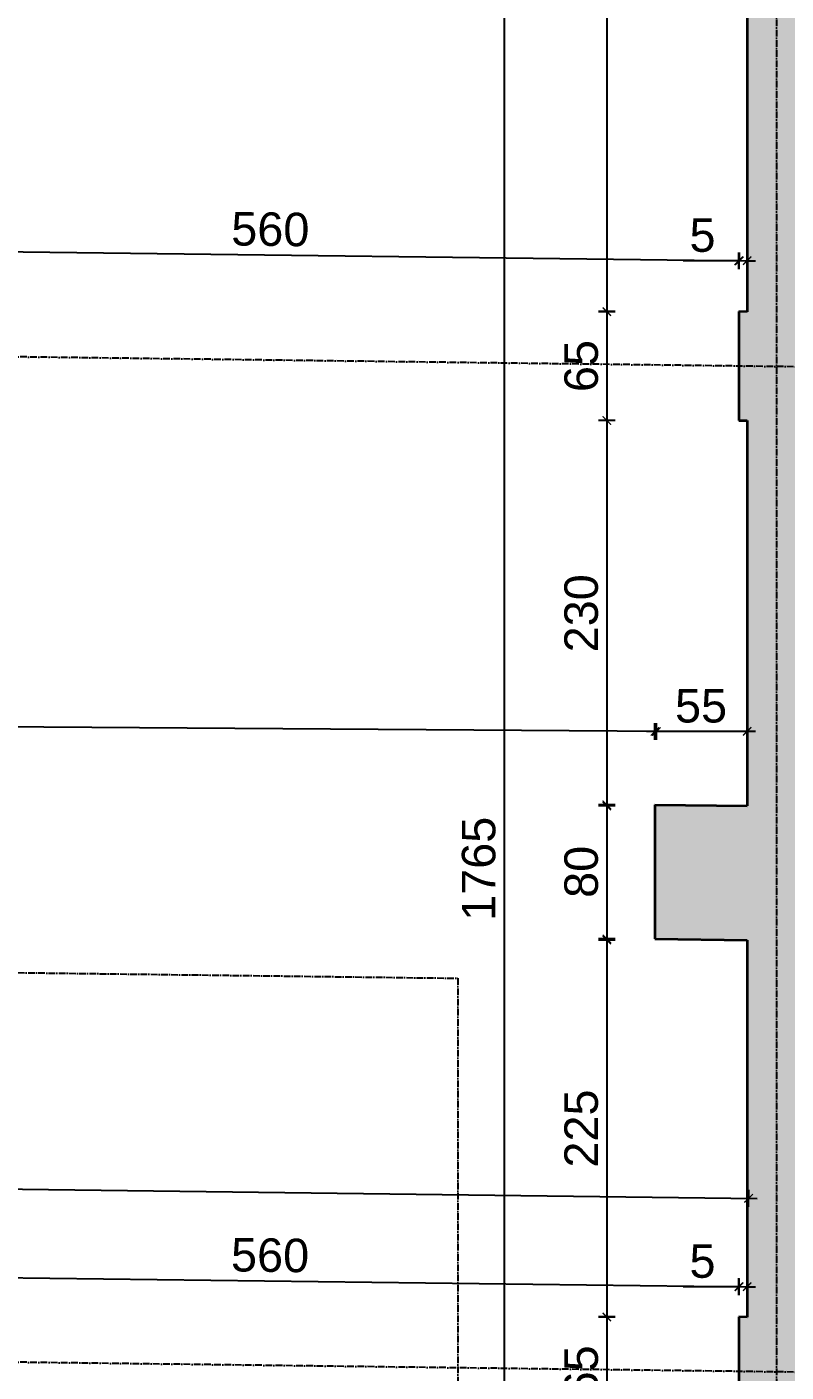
# Model space of a CAD drawing. Header units: inches. Extents: x -72385 to 39588, y -6525 to 66685.
# Drawn here: x -41572 to -41119, y 8767 to 9570 of the extents above; entities that cross this region are included whole.
import ezdxf

# ---------------------------------------------------------------- set-up
doc = ezdxf.new("R2010")
doc.units = ezdxf.units.IN
doc.header["$MEASUREMENT"] = 0
doc.linetypes.add('DashDot', pattern=[0.6, 0.4, -0.1, 0, -0.1])
for name, color, linetype, lineweight in [('Линия на разрез', 252, 'DashDot', 25), ('Надписи коти вътрешни', 252, 'Continuous', 25), ('Оси', 252, 'DashDot', 25), ('Разрезни линии', 7, 'Continuous', 35), ('Щрих стени', 254, 'Continuous', 25)]:
    doc.layers.add(name, color=color, linetype=linetype, lineweight=lineweight)
doc.styles.get("Standard").update_dxf_attribs({"font": 'arial.ttf'})
doc.dimstyles.new('Annotative', dxfattribs={"dimscale": 0, "dimtxt": 20, "dimasz": 5, "dimexe": 5, "dimexo": 5, "dimgap": 5, "dimtad": 1, "dimdec": 0, "dimzin": 0, "dimdsep": 46, "dimtxsty": 'Standard', "dimblk": 'ARCHTICK', "dimcen": 5, "dimdle": 5, "dimadec": 0, "dimazin": 0, "dimtfac": 1, "dimtdec": 0, "dimtofl": 0, "dimtmove": 0, "dimatfit": 3, "dimldrblk": 'ARCHTICK', "dimfxl": 5, "dimfxlon": 1, "dimtolj": 1, "dimtzin": 0, "dimarcsym": 1})

# ---------------------------------------------------------------- blocks, each defined once
blk = doc.blocks.new('_ArchTick')
at = {"color": 0, "linetype": 'ByBlock', "const_width": 0.15}
blk.add_lwpolyline([(-0.5, -0.5), (0.5, 0.5)], dxfattribs=at)
blk = doc.blocks.new('*D1595')
at = {"layer": 'Defpoints', "color": 0, "ltscale": 50, "transparency": 16777216}
for p in [(-41142.34, 9950.22), (-41226.02, 9400.18), (-41142.34, 9400.18)]:
    blk.add_point(p, dxfattribs=at)
at = {"layer": 'Надписи коти вътрешни', "color": 0, "lineweight": -2, "ltscale": 50, "transparency": 16777216}
for p, q in [((-41221.02, 9950.22), (-41231.02, 9950.22)), ((-41226.02, 9955.22), (-41226.02, 9395.18)), ((-41221.02, 9400.18), (-41231.02, 9400.18))]:
    blk.add_line(p, q, dxfattribs=at)
at = {"layer": 'Надписи коти вътрешни', "color": 0, "lineweight": -2, "ltscale": 50, "transparency": 16777216, "xscale": 5, "yscale": 5, "zscale": 5}
for p, rotation in [((-41226.02, 9950.22), 90), ((-41226.02, 9400.18), 270)]:
    blk.add_blockref('_ArchTick', p, dxfattribs=dict(at, rotation=rotation))
at = {"layer": 'Надписи коти вътрешни', "color": 0, "ltscale": 50, "transparency": 16777216, "insert": (-41241.23, 9675.2), "char_height": 20, "attachment_point": 5, "rotation": 90}
blk.add_mtext('\\A1;550', dxfattribs=at)
blk = doc.blocks.new('*D1596')
at = {"layer": 'Defpoints', "color": 0, "ltscale": 50, "transparency": 16777216}
for p in [(-41147.34, 9400.24), (-41226.02, 9335.24), (-41147.34, 9335.24)]:
    blk.add_point(p, dxfattribs=at)
at = {"layer": 'Надписи коти вътрешни', "color": 0, "lineweight": -2, "ltscale": 50, "transparency": 16777216}
for p, q in [((-41226.02, 9405.24), (-41226.02, 9330.24)), ((-41221.02, 9400.24), (-41231.02, 9400.24)), ((-41221.02, 9335.24), (-41231.02, 9335.24))]:
    blk.add_line(p, q, dxfattribs=at)
at = {"layer": 'Надписи коти вътрешни', "color": 0, "lineweight": -2, "ltscale": 50, "transparency": 16777216, "xscale": 5, "yscale": 5, "zscale": 5}
for p, rotation in [((-41226.02, 9400.24), 90), ((-41226.02, 9335.24), 270)]:
    blk.add_blockref('_ArchTick', p, dxfattribs=dict(at, rotation=rotation))
at = {"layer": 'Надписи коти вътрешни', "color": 0, "ltscale": 50, "transparency": 16777216, "insert": (-41241.23, 9367.74), "char_height": 20, "attachment_point": 5, "rotation": 90}
blk.add_mtext('\\A1;65', dxfattribs=at)
blk = doc.blocks.new('*D1597')
at = {"layer": 'Defpoints', "color": 0, "ltscale": 50, "transparency": 16777216}
for p in [(-41142.34, 9335.17), (-41226.02, 9105.15), (-41142.34, 9105.15)]:
    blk.add_point(p, dxfattribs=at)
at = {"layer": 'Надписи коти вътрешни', "color": 0, "lineweight": -2, "ltscale": 50, "transparency": 16777216}
for p, q in [((-41226.02, 9340.17), (-41226.02, 9100.15)), ((-41221.02, 9335.17), (-41231.02, 9335.17)), ((-41221.02, 9105.15), (-41231.02, 9105.15))]:
    blk.add_line(p, q, dxfattribs=at)
at = {"layer": 'Надписи коти вътрешни', "color": 0, "lineweight": -2, "ltscale": 50, "transparency": 16777216, "xscale": 5, "yscale": 5, "zscale": 5}
for p, rotation in [((-41226.02, 9335.17), 90), ((-41226.02, 9105.15), 270)]:
    blk.add_blockref('_ArchTick', p, dxfattribs=dict(at, rotation=rotation))
at = {"layer": 'Надписи коти вътрешни', "color": 0, "ltscale": 50, "transparency": 16777216, "insert": (-41241.23, 9220.16), "char_height": 20, "attachment_point": 5, "rotation": 90}
blk.add_mtext('\\A1;230', dxfattribs=at)
blk = doc.blocks.new('*D1598')
at = {"layer": 'Defpoints', "color": 0, "ltscale": 50, "transparency": 16777216}
for p in [(-41197.34, 9105.85), (-41226.02, 9025.85), (-41197.34, 9025.85)]:
    blk.add_point(p, dxfattribs=at)
at = {"layer": 'Надписи коти вътрешни', "color": 0, "lineweight": -2, "ltscale": 50, "transparency": 16777216}
for p, q in [((-41221.02, 9105.85), (-41231.02, 9105.85)), ((-41226.02, 9110.85), (-41226.02, 9020.85)), ((-41221.02, 9025.85), (-41231.02, 9025.85))]:
    blk.add_line(p, q, dxfattribs=at)
at = {"layer": 'Надписи коти вътрешни', "color": 0, "lineweight": -2, "ltscale": 50, "transparency": 16777216, "xscale": 5, "yscale": 5, "zscale": 5}
for p, rotation in [((-41226.02, 9105.85), 90), ((-41226.02, 9025.85), 270)]:
    blk.add_blockref('_ArchTick', p, dxfattribs=dict(at, rotation=rotation))
at = {"layer": 'Надписи коти вътрешни', "color": 0, "ltscale": 50, "transparency": 16777216, "insert": (-41241.23, 9065.85), "char_height": 20, "attachment_point": 5, "rotation": 90}
blk.add_mtext('\\A1;80', dxfattribs=at)
blk = doc.blocks.new('*D1599')
at = {"layer": 'Defpoints', "color": 0, "ltscale": 50, "transparency": 16777216}
for p in [(-41142.34, 9025.15), (-41226.02, 8800.13), (-41142.34, 8800.13)]:
    blk.add_point(p, dxfattribs=at)
at = {"layer": 'Надписи коти вътрешни', "color": 0, "lineweight": -2, "ltscale": 50, "transparency": 16777216}
for p, q in [((-41221.02, 9025.15), (-41231.02, 9025.15)), ((-41226.02, 9030.15), (-41226.02, 8795.13)), ((-41221.02, 8800.13), (-41231.02, 8800.13))]:
    blk.add_line(p, q, dxfattribs=at)
at = {"layer": 'Надписи коти вътрешни', "color": 0, "lineweight": -2, "ltscale": 50, "transparency": 16777216, "xscale": 5, "yscale": 5, "zscale": 5}
for p, rotation in [((-41226.02, 9025.15), 90), ((-41226.02, 8800.13), 270)]:
    blk.add_blockref('_ArchTick', p, dxfattribs=dict(at, rotation=rotation))
at = {"layer": 'Надписи коти вътрешни', "color": 0, "ltscale": 50, "transparency": 16777216, "insert": (-41241.23, 8912.64), "char_height": 20, "attachment_point": 5, "rotation": 90}
blk.add_mtext('\\A1;225', dxfattribs=at)
blk = doc.blocks.new('*D1600')
at = {"layer": 'Defpoints', "color": 0, "ltscale": 50, "transparency": 16777216}
for p in [(-41147.34, 8800.19), (-41226.02, 8735.19), (-41147.34, 8735.19)]:
    blk.add_point(p, dxfattribs=at)
at = {"layer": 'Надписи коти вътрешни', "color": 0, "lineweight": -2, "ltscale": 50, "transparency": 16777216}
for p, q in [((-41221.02, 8800.19), (-41231.02, 8800.19)), ((-41226.02, 8805.19), (-41226.02, 8730.19)), ((-41221.02, 8735.19), (-41231.02, 8735.19))]:
    blk.add_line(p, q, dxfattribs=at)
at = {"layer": 'Надписи коти вътрешни', "color": 0, "lineweight": -2, "ltscale": 50, "transparency": 16777216, "xscale": 5, "yscale": 5, "zscale": 5}
for p, rotation in [((-41226.02, 8800.19), 90), ((-41226.02, 8735.19), 270)]:
    blk.add_blockref('_ArchTick', p, dxfattribs=dict(at, rotation=rotation))
at = {"layer": 'Надписи коти вътрешни', "color": 0, "ltscale": 50, "transparency": 16777216, "insert": (-41241.23, 8767.69), "char_height": 20, "attachment_point": 5, "rotation": 90}
blk.add_mtext('\\A1;65', dxfattribs=at)
blk = doc.blocks.new('*D1606')
at = {"layer": 'Defpoints', "color": 0, "ltscale": 50, "transparency": 16777216}
for p in [(-41147.11, 8818.17), (-41707.34, 8807.32), (-41147.34, 8800.19)]:
    blk.add_point(p, dxfattribs=at)
at = {"layer": 'Надписи коти вътрешни', "color": 0, "lineweight": -2, "ltscale": 50, "transparency": 16777216}
for p, q in [((-41712.11, 8825.36), (-41142.11, 8818.1)), ((-41707.17, 8820.3), (-41707.04, 8830.29)), ((-41147.17, 8813.17), (-41147.04, 8823.17))]:
    blk.add_line(p, q, dxfattribs=at)
at = {"layer": 'Надписи коти вътрешни', "color": 0, "lineweight": -2, "ltscale": 50, "transparency": 16777216, "xscale": 5, "yscale": 5, "zscale": 5}
for p, rotation in [((-41707.11, 8825.29), 179.2706286525477), ((-41147.11, 8818.17), 359.2706286525477)]:
    blk.add_blockref('_ArchTick', p, dxfattribs=dict(at, rotation=rotation))
at = {"layer": 'Надписи коти вътрешни', "color": 0, "ltscale": 50, "transparency": 16777216, "insert": (-41426.91, 8836.94), "char_height": 20, "attachment_point": 5, "rotation": 359.27063}
blk.add_mtext('\\A1;560', dxfattribs=at)
blk = doc.blocks.new('*D1607')
at = {"layer": 'Defpoints', "color": 0, "ltscale": 50, "transparency": 16777216}
for p in [(-41147.34, 8818.24), (-41147.34, 8800.13), (-41142.34, 8800.13)]:
    blk.add_point(p, dxfattribs=at)
at = {"layer": 'Надписи коти вътрешни', "color": 0, "lineweight": -2, "ltscale": 50, "transparency": 16777216}
for p, q in [((-41147.34, 8818.24), (-41180.6, 8818.24)), ((-41147.34, 8813.24), (-41147.34, 8823.24)), ((-41142.34, 8813.24), (-41142.34, 8823.24)), ((-41142.34, 8818.24), (-41137.34, 8818.24))]:
    blk.add_line(p, q, dxfattribs=at)
at = {"layer": 'Надписи коти вътрешни', "color": 0, "lineweight": -2, "ltscale": 50, "transparency": 16777216, "xscale": 5, "yscale": 5, "zscale": 5}
blk.add_blockref('_ArchTick', (-41147.34, 8818.24), dxfattribs=at)
at = {"layer": 'Надписи коти вътрешни', "color": 0, "lineweight": -2, "ltscale": 50, "transparency": 16777216, "xscale": 5, "yscale": 5, "zscale": 5, "rotation": 180}
blk.add_blockref('_ArchTick', (-41142.34, 8818.24), dxfattribs=at)
at = {"layer": 'Надписи коти вътрешни', "color": 0, "ltscale": 50, "transparency": 16777216, "insert": (-41168.97, 8833.41), "char_height": 20, "attachment_point": 5}
blk.add_mtext('\\A1;5', dxfattribs=at)
blk = doc.blocks.new('*D1610')
at = {"layer": 'Defpoints', "color": 0, "ltscale": 50, "transparency": 16777216}
for p in [(-41146.95, 9430.53), (-41707.34, 9407.37), (-41147.34, 9400.24)]:
    blk.add_point(p, dxfattribs=at)
at = {"layer": 'Надписи коти вътрешни', "color": 0, "lineweight": -2, "ltscale": 50, "transparency": 16777216}
for p, q in [((-41707.02, 9432.66), (-41706.89, 9442.65)), ((-41711.95, 9437.72), (-41141.95, 9430.46)), ((-41147.02, 9425.53), (-41146.89, 9435.53))]:
    blk.add_line(p, q, dxfattribs=at)
at = {"layer": 'Надписи коти вътрешни', "color": 0, "lineweight": -2, "ltscale": 50, "transparency": 16777216, "xscale": 5, "yscale": 5, "zscale": 5}
for p, rotation in [((-41706.95, 9437.65), 179.2706286525477), ((-41146.95, 9430.53), 359.2706286525477)]:
    blk.add_blockref('_ArchTick', p, dxfattribs=dict(at, rotation=rotation))
at = {"layer": 'Надписи коти вътрешни', "color": 0, "ltscale": 50, "transparency": 16777216, "insert": (-41426.76, 9449.3), "char_height": 20, "attachment_point": 5, "rotation": 359.27063}
blk.add_mtext('\\A1;560', dxfattribs=at)
blk = doc.blocks.new('*D4529')
at = {"layer": 'Defpoints', "color": 0, "ltscale": 50, "transparency": 16777216}
for p in [(-41147.34, 9430.6), (-41147.34, 9400.24), (-41142.34, 9400.18)]:
    blk.add_point(p, dxfattribs=at)
at = {"layer": 'Надписи коти вътрешни', "color": 0, "lineweight": -2, "ltscale": 50, "transparency": 16777216}
for p, q in [((-41147.34, 9425.6), (-41147.34, 9435.6)), ((-41142.34, 9425.6), (-41142.34, 9435.6)), ((-41147.34, 9430.6), (-41180.6, 9430.6)), ((-41142.34, 9430.6), (-41137.34, 9430.6))]:
    blk.add_line(p, q, dxfattribs=at)
at = {"layer": 'Надписи коти вътрешни', "color": 0, "lineweight": -2, "ltscale": 50, "transparency": 16777216, "xscale": 5, "yscale": 5, "zscale": 5}
blk.add_blockref('_ArchTick', (-41147.34, 9430.6), dxfattribs=at)
at = {"layer": 'Надписи коти вътрешни', "color": 0, "lineweight": -2, "ltscale": 50, "transparency": 16777216, "xscale": 5, "yscale": 5, "zscale": 5, "rotation": 180}
blk.add_blockref('_ArchTick', (-41142.34, 9430.6), dxfattribs=at)
at = {"layer": 'Надписи коти вътрешни', "color": 0, "ltscale": 50, "transparency": 16777216, "insert": (-41168.97, 9445.77), "char_height": 20, "attachment_point": 5}
blk.add_mtext('\\A1;5', dxfattribs=at)
blk = doc.blocks.new('*D4530')
at = {"layer": 'Defpoints', "color": 0, "ltscale": 50, "transparency": 16777216}
for p in [(-41141.44, 8870.99), (-42309.84, 8814.99), (-41142.34, 8800.13)]:
    blk.add_point(p, dxfattribs=at)
at = {"layer": 'Надписи коти вътрешни', "color": 0, "lineweight": -2, "ltscale": 50, "transparency": 16777216}
for p, q in [((-42309, 8880.86), (-42308.87, 8890.86)), ((-42313.93, 8885.92), (-41136.44, 8870.93)), ((-41141.5, 8865.99), (-41141.37, 8875.99))]:
    blk.add_line(p, q, dxfattribs=at)
at = {"layer": 'Надписи коти вътрешни', "color": 0, "lineweight": -2, "ltscale": 50, "transparency": 16777216, "xscale": 5, "yscale": 5, "zscale": 5}
for p, rotation in [((-42308.94, 8885.86), 179.2706286525475), ((-41141.44, 8870.99), 359.2706286525474)]:
    blk.add_blockref('_ArchTick', p, dxfattribs=dict(at, rotation=rotation))
at = {"layer": 'Надписи коти вътрешни', "color": 0, "ltscale": 50, "transparency": 16777216, "insert": (-41724.99, 8893.64), "char_height": 20, "attachment_point": 5, "rotation": 359.27063}
blk.add_mtext('\\A1;1168', dxfattribs=at)
blk = doc.blocks.new('*D4531')
at = {"layer": 'Defpoints', "color": 0, "ltscale": 50, "transparency": 16777216}
for p in [(-41287.18, 9950.22), (-41142.34, 9950.22), (-41142.34, 8185.08)]:
    blk.add_point(p, dxfattribs=at)
at = {"layer": 'Надписи коти вътрешни', "color": 0, "lineweight": -2, "ltscale": 50, "transparency": 16777216}
for p, q in [((-41282.18, 9950.22), (-41292.18, 9950.22)), ((-41287.18, 8180.08), (-41287.18, 9955.22)), ((-41282.18, 8185.08), (-41292.18, 8185.08))]:
    blk.add_line(p, q, dxfattribs=at)
at = {"layer": 'Надписи коти вътрешни', "color": 0, "lineweight": -2, "ltscale": 50, "transparency": 16777216, "xscale": 5, "yscale": 5, "zscale": 5}
for p, rotation in [((-41287.18, 9950.22), 90), ((-41287.18, 8185.08), 270)]:
    blk.add_blockref('_ArchTick', p, dxfattribs=dict(at, rotation=rotation))
at = {"layer": 'Надписи коти вътрешни', "color": 0, "ltscale": 50, "transparency": 16777216, "insert": (-41302.39, 9067.65), "char_height": 20, "attachment_point": 5, "rotation": 90}
blk.add_mtext('\\A1;1765', dxfattribs=at)
blk = doc.blocks.new('*D1683')
at = {"layer": 'Defpoints', "color": 0, "ltscale": 50, "transparency": 16777216}
for p in [(-41197.34, 9149.67), (-41197.34, 9105.85), (-41142.34, 9105.15)]:
    blk.add_point(p, dxfattribs=at)
at = {"layer": 'Надписи коти вътрешни', "color": 0, "lineweight": -2, "ltscale": 50, "transparency": 16777216}
for p, q in [((-41197.34, 9144.67), (-41197.34, 9154.67)), ((-41142.34, 9144.67), (-41142.34, 9154.67)), ((-41137.34, 9149.67), (-41202.34, 9149.67))]:
    blk.add_line(p, q, dxfattribs=at)
at = {"layer": 'Надписи коти вътрешни', "color": 0, "lineweight": -2, "ltscale": 50, "transparency": 16777216, "xscale": 5, "yscale": 5, "zscale": 5, "rotation": 180}
blk.add_blockref('_ArchTick', (-41197.34, 9149.67), dxfattribs=at)
at = {"layer": 'Надписи коти вътрешни', "color": 0, "lineweight": -2, "ltscale": 50, "transparency": 16777216, "xscale": 5, "yscale": 5, "zscale": 5}
blk.add_blockref('_ArchTick', (-41142.34, 9149.67), dxfattribs=at)
at = {"layer": 'Надписи коти вътрешни', "color": 0, "ltscale": 50, "transparency": 16777216, "insert": (-41169.84, 9164.84), "char_height": 20, "attachment_point": 5}
blk.add_mtext('\\A1;55', dxfattribs=at)
blk = doc.blocks.new('*D8263')
at = {"layer": 'Defpoints', "color": 0, "ltscale": 50, "transparency": 16777216}
for p in [(-42308.97, 9157.41), (-42309.84, 9033.63), (-41197.34, 9025.85)]:
    blk.add_point(p, dxfattribs=at)
at = {"layer": 'Надписи коти вътрешни', "color": 0, "lineweight": -2, "ltscale": 50, "transparency": 16777216}
for p, q in [((-42309.01, 9152.41), (-42308.94, 9162.41)), ((-41191.47, 9149.6), (-42313.97, 9157.45)), ((-41196.51, 9144.63), (-41196.44, 9154.63))]:
    blk.add_line(p, q, dxfattribs=at)
at = {"layer": 'Надписи коти вътрешни', "color": 0, "lineweight": -2, "ltscale": 50, "transparency": 16777216, "xscale": 5, "yscale": 5, "zscale": 5}
for p, rotation in [((-42308.97, 9157.41), 179.5992927569844), ((-41196.47, 9149.63), 359.5992927569844)]:
    blk.add_blockref('_ArchTick', p, dxfattribs=dict(at, rotation=rotation))
at = {"layer": 'Надписи коти вътрешни', "color": 0, "ltscale": 50, "transparency": 16777216, "insert": (-41652.31, 9168.04), "char_height": 20, "attachment_point": 5, "rotation": 359.59929}
blk.add_mtext('\\A1;1113', dxfattribs=at)

msp = doc.modelspace()

# ---------------------------------------------------------------- hatches: boundary and pattern name
at = {"layer": 'Щрих стени', "ltscale": 10}
h = msp.add_hatch(color=256, dxfattribs=at)
h.dxf.hatch_style = 1
h.paths.add_polyline_path([(-41112.34, 9949.84), (-40882.34, 9946.91), (-40882.34, 9966.91), (-40907.34, 9967.23), (-40907.34, 9982.23), (-41142.34, 9985.22), (-41142.34, 9400.18), (-41147.34, 9400.24), (-41147.34, 9335.24), (-41142.34, 9335.17), (-41142.34, 9105.15), (-41197.34, 9105.85), (-41197.34, 9025.85), (-41142.34, 9025.15), (-41142.34, 8800.13), (-41147.34, 8800.19), (-41147.34, 8735.19), (-41142.34, 8735.12), (-41142.34, 8660.12), (-41112.34, 8659.74), (-41112.34, 8754.74), (-41087.34, 8754.42), (-41087.34, 8804.43), (-41112.34, 8804.75)])
h.paths.add_polyline_path([(-40917.34, 9787.34), (-40962.34, 9787.92), (-40962.34, 8907.85), (-40932.34, 8907.46), (-40932.34, 9757.53), (-40917.34, 9757.34)], flags=17)
h.paths.add_polyline_path([(-40422.34, 9781.04), (-40662.34, 9784.1), (-40662.34, 9809.1), (-40692.34, 9809.48), (-40692.34, 9784.48), (-40817.34, 9786.07), (-40817.34, 9756.07), (-40452.34, 9751.42), (-40452.34, 8916.35), (-40422.34, 8915.97)])
h.paths.add_polyline_path([(-40222.34, 9973.51), (-40717.34, 9979.81), (-40717.34, 9964.81), (-40742.34, 9965.13), (-40742.34, 9945.13), (-40692.34, 9944.49), (-40692.34, 9939.49), (-40662.34, 9939.11), (-40662.34, 9944.11), (-40257.34, 9938.96), (-40257.34, 9638.93), (-40222.34, 9638.49)])
h.paths.add_polyline_path([(-40642.34, 9378.81), (-40717.34, 9379.77), (-40717.34, 9344.76), (-40642.34, 9343.81)], flags=17)
h.paths.add_polyline_path([(-40422.34, 8775.96), (-40422.34, 8815.96), (-40452.34, 8816.35), (-40452.34, 8776.34), (-40932.34, 8782.45), (-40932.34, 8807.46), (-40962.34, 8807.84), (-40962.34, 8782.84), (-40987.34, 8783.15), (-40987.34, 8753.15), (-40207.34, 8743.22), (-40207.34, 8763.22), (-40222.34, 8763.41), (-40222.34, 9498.47), (-40257.34, 9498.92), (-40257.34, 8773.86)])
h.paths.add_polyline_path([(-40967.34, 8432.87), (-41112.34, 8434.72), (-41112.34, 8499.72), (-41142.34, 8500.1), (-41142.34, 8150.08), (-41107.34, 8149.63), (-41107.34, 8209.64), (-41112.34, 8209.7), (-41112.34, 8404.71), (-40967.34, 8402.87)])
h.paths.add_polyline_path([(-40782.34, 8430.52), (-40867.34, 8431.6), (-40867.34, 8401.6), (-40842.34, 8401.28), (-40842.34, 8181.26), (-40842.34, 8146.26), (-40807.34, 8145.81), (-40807.34, 8180.81), (-40812.34, 8180.88), (-40812.34, 8400.9), (-40782.34, 8400.51)])
h.paths.add_polyline_path([(-40207.34, 8423.2), (-40682.34, 8429.24), (-40682.34, 8399.24), (-40337.34, 8394.85), (-40337.34, 8379.85), (-40257.34, 8378.83), (-40257.34, 8173.81), (-40542.34, 8177.44), (-40542.34, 8142.44), (-40222.34, 8138.36), (-40222.34, 8403.39), (-40207.34, 8403.19)])

# ---------------------------------------------------------------- linework, layer by layer
at = {"layer": 'Линия на разрез', "ltscale": 10}
msp.add_lwpolyline([(-52477.21, 9144.44), (-41314.83, 9002.34), (-41314.83, 8502.3), (-40082.38, 8486.61)], dxfattribs=at)
at = {"layer": 'Оси', "ltscale": 10}
for p, q in [((-41124.84, 10367.53), (-41124.84, 7767.32)), ((-39839.84, 9351.09), (-52699.84, 9514.81))]:
    msp.add_line(p, q, dxfattribs=at)
msp.add_lwpolyline([(-39839.84, 8751.04), (-51384.84, 8898.02), (-51384.84, 9028.03), (-52699.84, 9044.77)], dxfattribs=at)
at = {"layer": 'Разрезни линии', "ltscale": 50}
for p, q in [((-41142.34, 9985.22), (-41142.34, 9400.18)), ((-41142.34, 9400.18), (-41147.34, 9400.24)), ((-41147.34, 9400.24), (-41147.34, 9335.24)), ((-41147.34, 9335.24), (-41142.34, 9335.17)), ((-41142.34, 9335.17), (-41142.34, 9105.15)), ((-41197.34, 9105.85), (-41197.34, 9025.85)), ((-41197.34, 9105.85), (-41142.34, 9105.15)), ((-41197.34, 9025.85), (-41142.34, 9025.15)), ((-41142.34, 9025.15), (-41142.34, 8800.13)), ((-41142.34, 8800.13), (-41147.34, 8800.19)), ((-41147.34, 8800.19), (-41147.34, 8735.19))]:
    msp.add_line(p, q, dxfattribs=at)

# ---------------------------------------------------------------- dimensions: what is measured, and where the dimension line sits
at = {"layer": 'Надписи коти вътрешни', "ltscale": 50}
for base, p1, p2, picture, middle in [((-41287.18, 9950.22), (-41142.34, 8185.08), (-41142.34, 9950.22), '*D4531', (-41302.39, 9067.65)), ((-41226.02, 9400.18), (-41142.34, 9950.22), (-41142.34, 9400.18), '*D1595', (-41241.23, 9675.2)), ((-41226.02, 9335.24), (-41147.34, 9400.24), (-41147.34, 9335.24), '*D1596', (-41241.23, 9367.74)), ((-41226.02, 9105.15), (-41142.34, 9335.17), (-41142.34, 9105.15), '*D1597', (-41241.23, 9220.16)), ((-41226.02, 9025.85), (-41197.34, 9105.85), (-41197.34, 9025.85), '*D1598', (-41241.23, 9065.85)), ((-41226.02, 8800.13), (-41142.34, 9025.15), (-41142.34, 8800.13), '*D1599', (-41241.23, 8912.64)), ((-41226.02, 8735.19), (-41147.34, 8800.19), (-41147.34, 8735.19), '*D1600', (-41241.23, 8767.69))]:
    dim = msp.add_linear_dim(base=base, p1=p1, p2=p2, angle=90, dimstyle='Annotative', override={"dimscale": 0, "dimtix": 0, "dimtofl": 0, "dimtmove": 0, "dimatfit": 3}, dxfattribs=at)
    dim.commit()
    dim.dimension.update_dxf_attribs({"geometry": picture, "text_midpoint": middle})
for p1, p2, distance, picture, middle in [((-41707.34, 9407.37), (-41147.34, 9400.24), 30.29, '*D1610', (-41426.76, 9449.3)), ((-42309.84, 8814.99), (-41142.34, 8800.13), 70.87, '*D4530', (-41724.99, 8893.64)), ((-41707.34, 8807.32), (-41147.34, 8800.19), 17.97, '*D1606', (-41426.91, 8836.94))]:
    dim = msp.add_aligned_dim(p1=p1, p2=p2, distance=distance, dimstyle='Annotative', override={"dimscale": 0, "dimtix": 0, "dimtofl": 0, "dimtmove": 0, "dimatfit": 3}, dxfattribs=at)
    dim.commit()
    dim.dimension.update_dxf_attribs({"geometry": picture, "text_midpoint": middle})
for base, p1, p2, picture, middle in [((-41147.34, 9430.6), (-41142.34, 9400.18), (-41147.34, 9400.24), '*D4529', (-41168.97, 9445.77)), ((-41197.34, 9149.67), (-41142.34, 9105.15), (-41197.34, 9105.85), '*D1683', (-41169.84, 9164.84)), ((-41147.34, 8818.24), (-41142.34, 8800.13), (-41147.34, 8800.13), '*D1607', (-41168.97, 8833.41))]:
    dim = msp.add_linear_dim(base=base, p1=p1, p2=p2, dimstyle='Annotative', override={"dimscale": 0, "dimtix": 0, "dimtofl": 0, "dimtmove": 0, "dimatfit": 3}, dxfattribs=at)
    dim.commit()
    dim.dimension.update_dxf_attribs({"geometry": picture, "text_midpoint": middle})
dim = msp.add_linear_dim(base=(-42308.97, 9157.41), p1=(-41197.34, 9025.85), p2=(-42309.84, 9033.63), angle=179.59929, dimstyle='Annotative', override={"dimscale": 0, "dimtix": 0, "dimtofl": 0, "dimtmove": 0, "dimatfit": 3}, dxfattribs=at)
dim.commit()
dim.dimension.update_dxf_attribs({"geometry": '*D8263', "text_midpoint": (-41652.42, 9152.82), "dimtype": 129})

doc.saveas('drawing.dxf')
